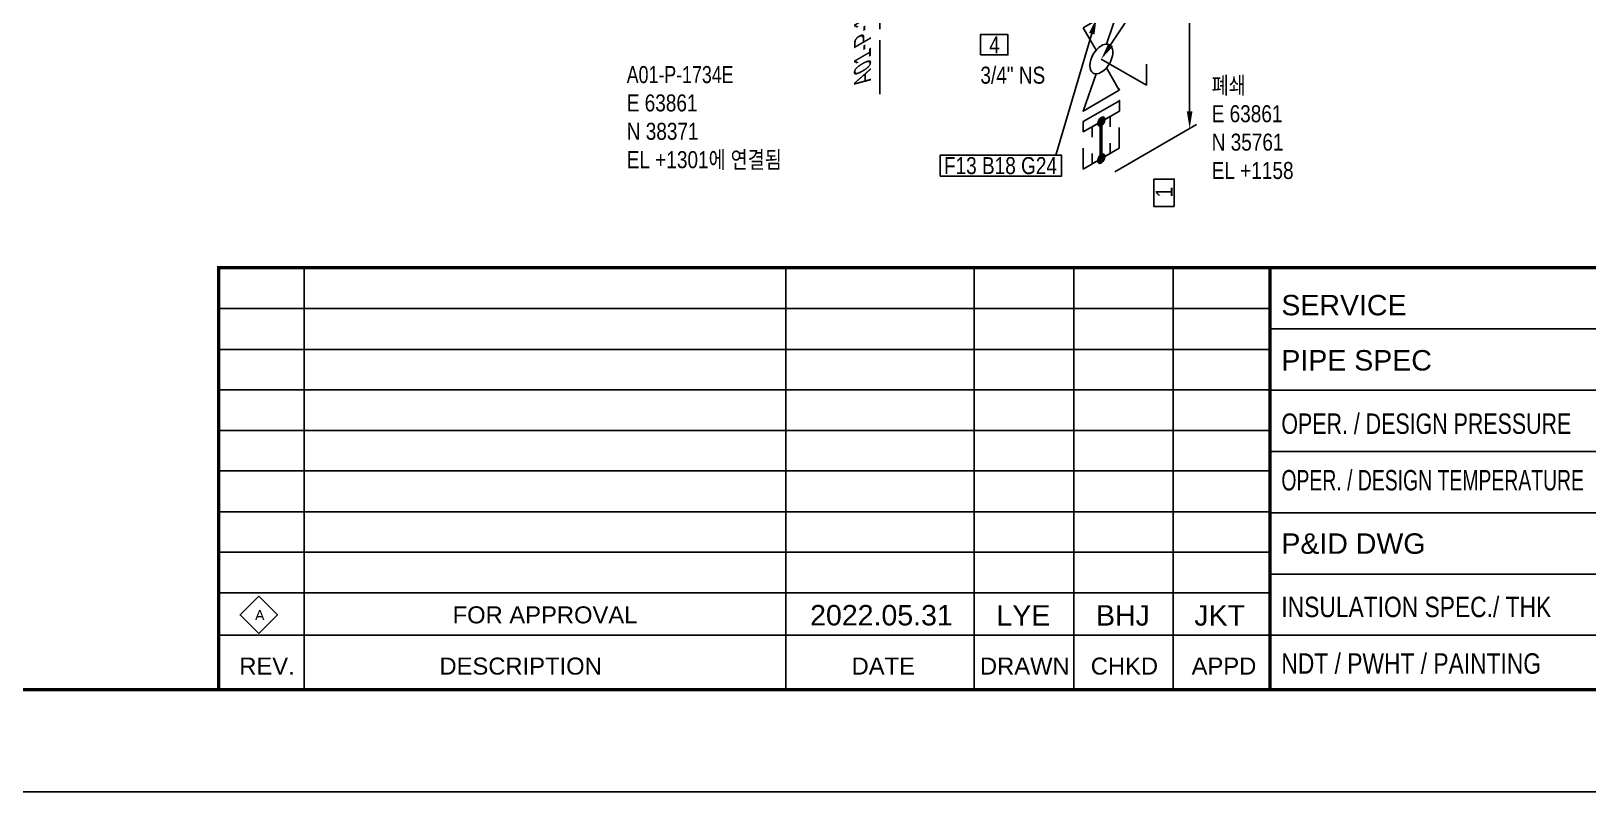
# Model space of a CAD drawing. Header units: millimetres. Extents: x 0 to 594, y 0 to 420.
# Drawn here: x 126.4 to 355.3, y 0 to 111.8 of the extents above; entities that cross this region are included whole.
import ezdxf
from ezdxf import colors
from ezdxf.entities.mleader import LeaderData, LeaderLine
from ezdxf.enums import TextEntityAlignment as Align
from ezdxf.math import Vec2, Vec3

# ---------------------------------------------------------------- set-up
doc = ezdxf.new("R2010")
doc.units = ezdxf.units.MM
doc.header["$LTSCALE"] = 0.25
doc.linetypes.add('CENTER', pattern=[50.8, 31.75, -6.35, 6.35, -6.35])
for name, color, linetype in [('TITLE', 7, 'Continuous'), ('기기', 6, 'Continuous'), ('기호 작은 보어', 4, 'Continuous'), ('밸브', 4, 'Continuous'), ('열 추적 선', 7, 'CENTER'), ('용접', 1, 'Continuous'), ('주석', 7, 'Continuous'), ('치수', 1, 'Continuous')]:
    doc.layers.add(name, color=color, linetype=linetype)
doc.layers.add('파이프 작은 보어', color=30, linetype='Continuous', lineweight=50)
doc.styles.add('AdskIsoAnnotation', font='arial.ttf', dxfattribs={"width": 0.8, "height": 1})
doc.styles.add('AdskIsoMetric', font='arial.ttf', dxfattribs={"width": 0.8, "height": 2.5})
doc.styles.add('AdskIsoMetric-30', font='arial.ttf', dxfattribs={"width": 0.8, "height": 2.5})
doc.styles.add('FF1', font='arial.ttf')
doc.styles.add('RomanS', font='arial.ttf')
doc.styles.get("Standard").update_dxf_attribs({"font": 'arial.ttf'})
doc.dimstyles.new('AdskIsoMetric', dxfattribs={"dimtxt": 2.5, "dimasz": 2.5, "dimexe": 1, "dimexo": 2, "dimgap": 0.8, "dimtad": 1, "dimdec": 0, "dimrnd": 1, "dimzin": 0, "dimdsep": 46, "dimtxsty": 'AdskIsoMetric', "dimcen": 0, "dimclrt": 7, "dimadec": 0, "dimazin": 0, "dimtfac": 1, "dimtdec": 0, "dimtmove": 1, "dimatfit": 3, "dimfxl": 0, "dimfrac": 2, "dimtolj": 1, "dimtzin": 0, "dimarcsym": 0})

# ---------------------------------------------------------------- blocks, each defined once
blk = doc.blocks.new('나사 캡-2-IsoRight')
at = {"color": 0, "linetype": 'ByBlock', "lineweight": -2, "extrusion": (-0.707107, -0.408248, 0.57735)}
for p, q in [((0.088, -0.255), (0.088, 0.153)), ((0.088, 0.153), (0.265, 0.051)), ((0.265, -0.357), (0.088, -0.255))]:
    blk.add_line(p, q, dxfattribs=at)
blk = doc.blocks.new('플랜지-2-IsoRight')
at = {"color": 0, "linetype": 'ByBlock', "lineweight": -2}
blk.add_wipeout([(0.044, -0.23), (-0.044, -0.179), (-0.044, 0.23), (0.044, 0.179)], dxfattribs=at)
at = {"color": 0, "linetype": 'ByBlock', "lineweight": -2, "extrusion": (-0.707107, -0.408248, 0.57735)}
for p, q in [((-0.044, -0.179), (-0.044, 0.23)), ((-0.044, 0.23), (0.044, 0.179)), ((0.044, 0.179), (0.044, -0.23)), ((0.044, -0.23), (-0.044, -0.179))]:
    blk.add_line(p, q, dxfattribs=at)
at = {"color": 0, "linetype": 'ByBlock', "lineweight": -2}
blk.add_wipeout([(0.044, -0.23), (-0.044, -0.179), (-0.044, 0.23), (0.044, 0.179)], dxfattribs=at)
at = {"color": 0, "linetype": 'ByBlock', "lineweight": -2, "extrusion": (-0.707107, -0.408248, 0.57735)}
for p, q in [((-0.044, -0.179), (-0.044, 0.23)), ((-0.044, 0.23), (0.044, 0.179)), ((0.044, 0.179), (0.044, -0.23)), ((0.044, -0.23), (-0.044, -0.179))]:
    blk.add_line(p, q, dxfattribs=at)
blk = doc.blocks.new('개스킷-2-IsoRight')
at = {"color": 0, "linetype": 'ByBlock', "lineweight": -2, "extrusion": (-1, 0, 0)}
for p in [(-0.053, 0.235), (0.044, 0.179), (-0.044, -0.179), (0.044, -0.23)]:
    blk.add_point(p, dxfattribs=at)
blk = doc.blocks.new('볼 밸브-2-IsoRight')
at = {"color": 0, "linetype": 'ByBlock', "lineweight": -2, "extrusion": (-0.707107, -0.408248, 0.57735)}
for p, q in [((-0.354, 0), (-0.354, 0.408)), ((-0.354, 0.408), (-0.101, 0.116)), ((-0.101, 0), (-0.354, 0)), ((0.354, 0), (0.101, 0)), ((0.101, -0.116), (0.354, -0.408)), ((0.113, -0.065), (0.113, -0.065)), ((0.354, -0.408), (0.354, 0))]:
    blk.add_line(p, q, dxfattribs=at)
at = {"linetype": 'ByBlock'}
for start_param, end_param in [(-2.356194, 0.785398), (0.785398, 3.926991)]:
    blk.add_ellipse((0, 0), major_axis=(-0.08, 0.138), ratio=0.57735, start_param=start_param, end_param=end_param, dxfattribs=at)
blk = doc.blocks.new('Operator_Lever-1-IsoLeft')
at = {"color": 0, "linetype": 'ByBlock', "lineweight": -2, "extrusion": (0, 0.816497, 0.57735)}
for p, q in [((0, 0), (-0.442, -0.255)), ((-0.442, -0.255), (-0.265, -0.357))]:
    blk.add_line(p, q, dxfattribs=at)
blk = doc.blocks.new('*D77')
at = {"layer": 'Defpoints', "color": 0}
for p in [(283.77, 128.42), (296.76, 97.46), (283.77, 89.96)]:
    blk.add_point(p, dxfattribs=at)
at = {"layer": '치수', "color": 0, "lineweight": -2}
for p, q in [((285.77, 129.58), (297.76, 136.5)), ((296.76, 133.42), (296.76, 99.96)), ((285.77, 91.11), (297.76, 98.04))]:
    blk.add_line(p, q, dxfattribs=at)
at = {"layer": '치수', "color": 0}
for points in [[(296.34, 133.42), (297.18, 133.42), (296.76, 135.92)], [(296.34, 99.96), (297.18, 99.96), (296.76, 97.46)]]:
    blk.add_solid(points, dxfattribs=at)
at = {"layer": '치수', "color": 7, "insert": (294.49, 115.38), "char_height": 2.5, "attachment_point": 5, "rotation": 90, "style": 'AdskIsoMetric-30'}
blk.add_mtext('\\A1;328', dxfattribs=at)
blk = doc.blocks.new('SocketWeld-2-IsoRight')
blk.add_hatch(color=256).paths.add_polyline_path([(0.006, -0.044), (0.006, -0.044), (0.006, -0.044), (0.006, -0.044), (0.006, -0.044), (0.007, -0.044), (0.007, -0.044), (0.007, -0.044), (0.007, -0.044), (0.007, -0.044), (0.008, -0.044), (0.008, -0.044), (0.008, -0.044), (0.008, -0.044), (0.009, -0.044), (0.009, -0.044), (0.009, -0.044), (0.009, -0.044), (0.009, -0.044), (0.01, -0.044), (0.01, -0.044), (0.01, -0.044), (0.01, -0.044), (0.01, -0.045), (0.011, -0.045), (0.011, -0.045), (0.011, -0.045), (0.011, -0.045), (0.012, -0.045), (0.012, -0.045), (0.012, -0.045), (0.012, -0.045), (0.012, -0.045), (0.013, -0.045), (0.013, -0.045), (0.013, -0.045), (0.013, -0.045), (0.013, -0.045), (0.014, -0.045), (0.014, -0.045), (0.014, -0.045), (0.014, -0.045), (0.015, -0.045), (0.015, -0.045), (0.015, -0.045), (0.015, -0.045), (0.015, -0.046), (0.016, -0.046), (0.016, -0.046), (0.016, -0.046), (0.016, -0.046), (0.016, -0.046), (0.016, -0.046), (0.017, -0.045), (0.017, -0.045), (0.017, -0.045), (0.017, -0.045), (0.017, -0.045), (0.018, -0.045), (0.018, -0.045), (0.018, -0.045), (0.018, -0.045), (0.018, -0.045), (0.018, -0.045), (0.019, -0.045), (0.019, -0.045), (0.019, -0.045), (0.019, -0.045), (0.019, -0.045), (0.02, -0.045), (0.02, -0.045), (0.02, -0.045), (0.02, -0.045), (0.02, -0.045), (0.02, -0.044), (0.021, -0.044), (0.021, -0.044), (0.021, -0.044), (0.021, -0.044), (0.021, -0.044), (0.022, -0.044), (0.022, -0.044), (0.022, -0.044), (0.022, -0.044), (0.022, -0.044), (0.022, -0.044), (0.023, -0.044), (0.023, -0.044), (0.023, -0.044), (0.023, -0.044), (0.023, -0.044), (0.024, -0.044), (0.024, -0.044), (0.024, -0.044), (0.024, -0.044), (0.024, -0.043), (0.024, -0.043), (0.025, -0.043), (0.025, -0.043), (0.025, -0.043), (0.025, -0.043), (0.025, -0.043), (0.025, -0.043), (0.025, -0.043), (0.026, -0.043), (0.026, -0.043), (0.026, -0.042), (0.026, -0.042), (0.026, -0.042), (0.026, -0.042), (0.026, -0.042), (0.026, -0.042), (0.027, -0.042), (0.027, -0.042), (0.027, -0.041), (0.027, -0.041), (0.027, -0.041), (0.027, -0.041), (0.027, -0.041), (0.028, -0.041), (0.028, -0.041), (0.028, -0.04), (0.028, -0.04), (0.028, -0.04), (0.028, -0.04), (0.028, -0.04), (0.028, -0.04), (0.029, -0.04), (0.029, -0.04), (0.029, -0.039), (0.029, -0.039), (0.029, -0.039), (0.029, -0.039), (0.029, -0.039), (0.03, -0.039), (0.03, -0.039), (0.03, -0.038), (0.03, -0.038), (0.03, -0.038), (0.03, -0.038), (0.03, -0.038), (0.03, -0.038), (0.031, -0.038), (0.031, -0.038), (0.031, -0.037), (0.031, -0.037), (0.031, -0.037), (0.031, -0.037), (0.031, -0.037), (0.032, -0.037), (0.032, -0.037), (0.032, -0.037), (0.032, -0.036), (0.032, -0.036), (0.032, -0.036), (0.032, -0.036), (0.032, -0.035), (0.032, -0.035), (0.032, -0.035), (0.032, -0.035), (0.032, -0.035), (0.032, -0.034), (0.032, -0.034), (0.032, -0.034), (0.032, -0.034), (0.033, -0.034), (0.033, -0.033), (0.033, -0.033), (0.033, -0.033), (0.033, -0.033), (0.033, -0.033), (0.033, -0.032), (0.033, -0.032), (0.033, -0.032), (0.033, -0.032), (0.033, -0.032), (0.033, -0.031), (0.033, -0.031), (0.033, -0.031), (0.034, -0.031), (0.034, -0.03), (0.034, -0.03), (0.034, -0.03), (0.034, -0.03), (0.034, -0.03), (0.034, -0.029), (0.034, -0.029), (0.034, -0.029), (0.034, -0.029), (0.034, -0.029), (0.034, -0.028), (0.034, -0.028), (0.034, -0.028), (0.035, -0.028), (0.035, -0.028), (0.035, -0.027), (0.035, -0.027), (0.035, -0.027), (0.035, -0.027), (0.035, -0.027), (0.035, -0.027), (0.035, -0.026), (0.035, -0.026), (0.035, -0.026), (0.035, -0.026), (0.035, -0.025), (0.035, -0.025), (0.035, -0.025), (0.035, -0.024), (0.035, -0.024), (0.035, -0.024), (0.035, -0.024), (0.035, -0.023), (0.035, -0.023), (0.035, -0.023), (0.035, -0.023), (0.035, -0.022), (0.035, -0.022), (0.035, -0.022), (0.035, -0.022), (0.035, -0.021), (0.035, -0.021), (0.035, -0.021), (0.035, -0.021), (0.035, -0.02), (0.035, -0.02), (0.035, -0.02), (0.035, -0.02), (0.035, -0.019), (0.035, -0.019), (0.035, -0.019), (0.035, -0.018), (0.035, -0.018), (0.035, -0.018), (0.035, -0.018), (0.035, -0.017), (0.035, -0.017), (0.035, -0.017), (0.035, -0.017), (0.035, -0.016), (0.035, -0.016), (0.035, -0.016), (0.035, -0.016), (0.035, -0.015), (0.035, -0.015), (0.035, -0.015), (0.035, -0.015), (0.035, -0.014), (0.035, -0.014), (0.035, -0.014), (0.035, -0.014), (0.035, -0.013), (0.035, -0.013), (0.035, -0.013), (0.035, -0.013), (0.035, -0.012), (0.035, -0.012), (0.034, -0.012), (0.034, -0.011), (0.034, -0.011), (0.034, -0.011), (0.034, -0.011), (0.034, -0.01), (0.034, -0.01), (0.034, -0.01), (0.034, -0.009), (0.034, -0.009), (0.034, -0.009), (0.034, -0.009), (0.034, -0.008), (0.034, -0.008), (0.033, -0.008), (0.033, -0.007), (0.033, -0.007), (0.033, -0.007), (0.033, -0.007), (0.033, -0.006), (0.033, -0.006), (0.033, -0.006), (0.033, -0.005), (0.033, -0.005), (0.033, -0.005), (0.033, -0.005), (0.033, -0.004), (0.033, -0.004), (0.032, -0.004), (0.032, -0.003), (0.032, -0.003), (0.032, -0.003), (0.032, -0.003), (0.032, -0.002), (0.032, -0.002), (0.032, -0.002), (0.032, -0.001), (0.032, -0.001), (0.032, -0.001), (0.032, -0.001), (0.032, 0), (0.032, 0), (0.032, 0), (0.032, 0), (0.031, 0.001), (0.031, 0.001), (0.031, 0.001), (0.031, 0.001), (0.031, 0.002), (0.031, 0.002), (0.031, 0.002), (0.03, 0.003), (0.03, 0.003), (0.03, 0.003), (0.03, 0.003), (0.03, 0.004), (0.03, 0.004), (0.03, 0.004), (0.03, 0.005), (0.029, 0.005), (0.029, 0.005), (0.029, 0.006), (0.029, 0.006), (0.029, 0.006), (0.029, 0.006), (0.029, 0.007), (0.028, 0.007), (0.028, 0.007), (0.028, 0.008), (0.028, 0.008), (0.028, 0.008), (0.028, 0.008), (0.028, 0.009), (0.028, 0.009), (0.027, 0.009), (0.027, 0.01), (0.027, 0.01), (0.027, 0.01), (0.027, 0.01), (0.027, 0.011), (0.027, 0.011), (0.026, 0.011), (0.026, 0.012), (0.026, 0.012), (0.026, 0.012), (0.026, 0.012), (0.026, 0.013), (0.026, 0.013), (0.026, 0.013), (0.025, 0.014), (0.025, 0.014), (0.025, 0.014), (0.025, 0.014), (0.025, 0.014), (0.025, 0.015), (0.025, 0.015), (0.024, 0.015), (0.024, 0.015), (0.024, 0.016), (0.024, 0.016), (0.024, 0.016), (0.024, 0.017), (0.023, 0.017), (0.023, 0.017), (0.023, 0.017), (0.023, 0.018), (0.023, 0.018), (0.022, 0.018), (0.022, 0.018), (0.022, 0.019), (0.022, 0.019), (0.022, 0.019), (0.022, 0.019), (0.021, 0.02), (0.021, 0.02), (0.021, 0.02), (0.021, 0.02), (0.021, 0.021), (0.02, 0.021), (0.02, 0.021), (0.02, 0.021), (0.02, 0.022), (0.02, 0.022), (0.02, 0.022), (0.019, 0.022), (0.019, 0.023), (0.019, 0.023), (0.019, 0.023), (0.019, 0.023), (0.018, 0.024), (0.018, 0.024), (0.018, 0.024), (0.018, 0.025), (0.018, 0.025), (0.018, 0.025), (0.017, 0.025), (0.017, 0.026), (0.017, 0.026), (0.017, 0.026), (0.017, 0.026), (0.016, 0.027), (0.016, 0.027), (0.016, 0.027), (0.016, 0.027), (0.016, 0.027), (0.016, 0.028), (0.015, 0.028), (0.015, 0.028), (0.015, 0.028), (0.015, 0.028), (0.015, 0.029), (0.014, 0.029), (0.014, 0.029), (0.014, 0.029), (0.014, 0.029), (0.013, 0.03), (0.013, 0.03), (0.013, 0.03), (0.013, 0.03), (0.013, 0.03), (0.012, 0.031), (0.012, 0.031), (0.012, 0.031), (0.012, 0.031), (0.012, 0.031), (0.011, 0.032), (0.011, 0.032), (0.011, 0.032), (0.011, 0.032), (0.01, 0.032), (0.01, 0.033), (0.01, 0.033), (0.01, 0.033), (0.01, 0.033), (0.009, 0.033), (0.009, 0.034), (0.009, 0.034), (0.009, 0.034), (0.009, 0.034), (0.008, 0.034), (0.008, 0.035), (0.008, 0.035), (0.008, 0.035), (0.007, 0.035), (0.007, 0.035), (0.007, 0.036), (0.007, 0.036), (0.007, 0.036), (0.006, 0.036), (0.006, 0.037), (0.006, 0.037), (0.006, 0.037), (0.006, 0.037), (0.006, 0.037), (0.005, 0.037), (0.005, 0.037), (0.005, 0.038), (0.005, 0.038), (0.004, 0.038), (0.004, 0.038), (0.004, 0.038), (0.004, 0.038), (0.003, 0.038), (0.003, 0.038), (0.003, 0.039), (0.003, 0.039), (0.003, 0.039), (0.002, 0.039), (0.002, 0.039), (0.002, 0.039), (0.002, 0.039), (0.001, 0.039), (0.001, 0.04), (0.001, 0.04), (0.001, 0.04), (0.001, 0.04), (0, 0.04), (0, 0.04), (0, 0.04), (0, 0.041), (-0.001, 0.041), (-0.001, 0.041), (-0.001, 0.041), (-0.001, 0.041), (-0.001, 0.041), (-0.002, 0.041), (-0.002, 0.041), (-0.002, 0.042), (-0.002, 0.042), (-0.003, 0.042), (-0.003, 0.042), (-0.003, 0.042), (-0.003, 0.042), (-0.004, 0.042), (-0.004, 0.042), (-0.004, 0.043), (-0.004, 0.043), (-0.004, 0.043), (-0.005, 0.043), (-0.005, 0.043), (-0.005, 0.043), (-0.005, 0.043), (-0.006, 0.044), (-0.006, 0.044), (-0.006, 0.044), (-0.006, 0.044), (-0.006, 0.044), (-0.006, 0.044), (-0.007, 0.044), (-0.007, 0.044), (-0.007, 0.044), (-0.007, 0.044), (-0.007, 0.044), (-0.008, 0.044), (-0.008, 0.044), (-0.008, 0.044), (-0.008, 0.044), (-0.009, 0.044), (-0.009, 0.044), (-0.009, 0.044), (-0.009, 0.044), (-0.009, 0.044), (-0.01, 0.044), (-0.01, 0.044), (-0.01, 0.044), (-0.01, 0.044), (-0.01, 0.045), (-0.011, 0.045), (-0.011, 0.045), (-0.011, 0.045), (-0.011, 0.045), (-0.012, 0.045), (-0.012, 0.045), (-0.012, 0.045), (-0.012, 0.045), (-0.012, 0.045), (-0.013, 0.045), (-0.013, 0.045), (-0.013, 0.045), (-0.013, 0.045), (-0.013, 0.045), (-0.014, 0.045), (-0.014, 0.045), (-0.014, 0.045), (-0.014, 0.045), (-0.015, 0.045), (-0.015, 0.045), (-0.015, 0.045), (-0.015, 0.045), (-0.015, 0.046), (-0.016, 0.046), (-0.016, 0.046), (-0.016, 0.046), (-0.016, 0.046), (-0.016, 0.046), (-0.016, 0.046), (-0.017, 0.045), (-0.017, 0.045), (-0.017, 0.045), (-0.017, 0.045), (-0.017, 0.045), (-0.018, 0.045), (-0.018, 0.045), (-0.018, 0.045), (-0.018, 0.045), (-0.018, 0.045), (-0.018, 0.045), (-0.019, 0.045), (-0.019, 0.045), (-0.019, 0.045), (-0.019, 0.045), (-0.019, 0.045), (-0.02, 0.045), (-0.02, 0.045), (-0.02, 0.045), (-0.02, 0.045), (-0.02, 0.045), (-0.02, 0.044), (-0.021, 0.044), (-0.021, 0.044), (-0.021, 0.044), (-0.021, 0.044), (-0.021, 0.044), (-0.022, 0.044), (-0.022, 0.044), (-0.022, 0.044), (-0.022, 0.044), (-0.022, 0.044), (-0.022, 0.044), (-0.023, 0.044), (-0.023, 0.044), (-0.023, 0.044), (-0.023, 0.044), (-0.023, 0.044), (-0.024, 0.044), (-0.024, 0.044), (-0.024, 0.044), (-0.024, 0.044), (-0.024, 0.043), (-0.024, 0.043), (-0.025, 0.043), (-0.025, 0.043), (-0.025, 0.043), (-0.025, 0.043), (-0.025, 0.043), (-0.025, 0.043), (-0.025, 0.043), (-0.026, 0.043), (-0.026, 0.043), (-0.026, 0.042), (-0.026, 0.042), (-0.026, 0.042), (-0.026, 0.042), (-0.026, 0.042), (-0.026, 0.042), (-0.027, 0.042), (-0.027, 0.042), (-0.027, 0.041), (-0.027, 0.041), (-0.027, 0.041), (-0.027, 0.041), (-0.027, 0.041), (-0.028, 0.041), (-0.028, 0.041), (-0.028, 0.04), (-0.028, 0.04), (-0.028, 0.04), (-0.028, 0.04), (-0.028, 0.04), (-0.028, 0.04), (-0.029, 0.04), (-0.029, 0.04), (-0.029, 0.039), (-0.029, 0.039), (-0.029, 0.039), (-0.029, 0.039), (-0.029, 0.039), (-0.03, 0.039), (-0.03, 0.039), (-0.03, 0.038), (-0.03, 0.038), (-0.03, 0.038), (-0.03, 0.038), (-0.03, 0.038), (-0.03, 0.038), (-0.031, 0.038), (-0.031, 0.038), (-0.031, 0.037), (-0.031, 0.037), (-0.031, 0.037), (-0.031, 0.037), (-0.031, 0.037), (-0.032, 0.037), (-0.032, 0.037), (-0.032, 0.037), (-0.032, 0.036), (-0.032, 0.036), (-0.032, 0.036), (-0.032, 0.036), (-0.032, 0.035), (-0.032, 0.035), (-0.032, 0.035), (-0.032, 0.035), (-0.032, 0.035), (-0.032, 0.034), (-0.032, 0.034), (-0.032, 0.034), (-0.032, 0.034), (-0.033, 0.034), (-0.033, 0.033), (-0.033, 0.033), (-0.033, 0.033), (-0.033, 0.033), (-0.033, 0.033), (-0.033, 0.032), (-0.033, 0.032), (-0.033, 0.032), (-0.033, 0.032), (-0.033, 0.032), (-0.033, 0.031), (-0.033, 0.031), (-0.033, 0.031), (-0.034, 0.031), (-0.034, 0.03), (-0.034, 0.03), (-0.034, 0.03), (-0.034, 0.03), (-0.034, 0.03), (-0.034, 0.029), (-0.034, 0.029), (-0.034, 0.029), (-0.034, 0.029), (-0.034, 0.029), (-0.034, 0.028), (-0.034, 0.028), (-0.034, 0.028), (-0.035, 0.028), (-0.035, 0.028), (-0.035, 0.027), (-0.035, 0.027), (-0.035, 0.027), (-0.035, 0.027), (-0.035, 0.027), (-0.035, 0.027), (-0.035, 0.026), (-0.035, 0.026), (-0.035, 0.026), (-0.035, 0.026), (-0.035, 0.025), (-0.035, 0.025), (-0.035, 0.025), (-0.035, 0.024), (-0.035, 0.024), (-0.035, 0.024), (-0.035, 0.024), (-0.035, 0.023), (-0.035, 0.023), (-0.035, 0.023), (-0.035, 0.023), (-0.035, 0.022), (-0.035, 0.022), (-0.035, 0.022), (-0.035, 0.022), (-0.035, 0.021), (-0.035, 0.021), (-0.035, 0.021), (-0.035, 0.021), (-0.035, 0.02), (-0.035, 0.02), (-0.035, 0.02), (-0.035, 0.02), (-0.035, 0.019), (-0.035, 0.019), (-0.035, 0.019), (-0.035, 0.018), (-0.035, 0.018), (-0.035, 0.018), (-0.035, 0.018), (-0.035, 0.017), (-0.035, 0.017), (-0.035, 0.017), (-0.035, 0.017), (-0.035, 0.016), (-0.035, 0.016), (-0.035, 0.016), (-0.035, 0.016), (-0.035, 0.015), (-0.035, 0.015), (-0.035, 0.015), (-0.035, 0.015), (-0.035, 0.014), (-0.035, 0.014), (-0.035, 0.014), (-0.035, 0.014), (-0.035, 0.013), (-0.035, 0.013), (-0.035, 0.013), (-0.035, 0.013), (-0.035, 0.012), (-0.035, 0.012), (-0.034, 0.012), (-0.034, 0.011), (-0.034, 0.011), (-0.034, 0.011), (-0.034, 0.011), (-0.034, 0.01), (-0.034, 0.01), (-0.034, 0.01), (-0.034, 0.009), (-0.034, 0.009), (-0.034, 0.009), (-0.034, 0.009), (-0.034, 0.008), (-0.034, 0.008), (-0.033, 0.008), (-0.033, 0.007), (-0.033, 0.007), (-0.033, 0.007), (-0.033, 0.007), (-0.033, 0.006), (-0.033, 0.006), (-0.033, 0.006), (-0.033, 0.005), (-0.033, 0.005), (-0.033, 0.005), (-0.033, 0.005), (-0.033, 0.004), (-0.033, 0.004), (-0.032, 0.004), (-0.032, 0.003), (-0.032, 0.003), (-0.032, 0.003), (-0.032, 0.003), (-0.032, 0.002), (-0.032, 0.002), (-0.032, 0.002), (-0.032, 0.001), (-0.032, 0.001), (-0.032, 0.001), (-0.032, 0.001), (-0.032, 0), (-0.032, 0), (-0.032, 0), (-0.032, 0), (-0.031, -0.001), (-0.031, -0.001), (-0.031, -0.001), (-0.031, -0.001), (-0.031, -0.002), (-0.031, -0.002), (-0.031, -0.002), (-0.03, -0.003), (-0.03, -0.003), (-0.03, -0.003), (-0.03, -0.004), (-0.03, -0.004), (-0.03, -0.004), (-0.03, -0.004), (-0.03, -0.005), (-0.029, -0.005), (-0.029, -0.005), (-0.029, -0.006), (-0.029, -0.006), (-0.029, -0.006), (-0.029, -0.006), (-0.029, -0.007), (-0.028, -0.007), (-0.028, -0.007), (-0.028, -0.008), (-0.028, -0.008), (-0.028, -0.008), (-0.028, -0.008), (-0.028, -0.009), (-0.028, -0.009), (-0.027, -0.009), (-0.027, -0.01), (-0.027, -0.01), (-0.027, -0.01), (-0.027, -0.01), (-0.027, -0.011), (-0.027, -0.011), (-0.026, -0.011), (-0.026, -0.012), (-0.026, -0.012), (-0.026, -0.012), (-0.026, -0.012), (-0.026, -0.013), (-0.026, -0.013), (-0.026, -0.013), (-0.025, -0.014), (-0.025, -0.014), (-0.025, -0.014), (-0.025, -0.014), (-0.025, -0.014), (-0.025, -0.015), (-0.025, -0.015), (-0.024, -0.015), (-0.024, -0.015), (-0.024, -0.016), (-0.024, -0.016), (-0.024, -0.016), (-0.024, -0.017), (-0.023, -0.017), (-0.023, -0.017), (-0.023, -0.017), (-0.023, -0.018), (-0.023, -0.018), (-0.022, -0.018), (-0.022, -0.018), (-0.022, -0.019), (-0.022, -0.019), (-0.022, -0.019), (-0.022, -0.019), (-0.021, -0.02), (-0.021, -0.02), (-0.021, -0.02), (-0.021, -0.02), (-0.021, -0.021), (-0.02, -0.021), (-0.02, -0.021), (-0.02, -0.021), (-0.02, -0.022), (-0.02, -0.022), (-0.02, -0.022), (-0.019, -0.022), (-0.019, -0.023), (-0.019, -0.023), (-0.019, -0.023), (-0.019, -0.023), (-0.018, -0.024), (-0.018, -0.024), (-0.018, -0.024), (-0.018, -0.025), (-0.018, -0.025), (-0.018, -0.025), (-0.017, -0.025), (-0.017, -0.026), (-0.017, -0.026), (-0.017, -0.026), (-0.017, -0.026), (-0.016, -0.027), (-0.016, -0.027), (-0.016, -0.027), (-0.016, -0.027), (-0.016, -0.027), (-0.016, -0.028), (-0.015, -0.028), (-0.015, -0.028), (-0.015, -0.028), (-0.015, -0.028), (-0.015, -0.029), (-0.014, -0.029), (-0.014, -0.029), (-0.014, -0.029), (-0.014, -0.029), (-0.013, -0.03), (-0.013, -0.03), (-0.013, -0.03), (-0.013, -0.03), (-0.013, -0.03), (-0.012, -0.031), (-0.012, -0.031), (-0.012, -0.031), (-0.012, -0.031), (-0.012, -0.031), (-0.011, -0.032), (-0.011, -0.032), (-0.011, -0.032), (-0.011, -0.032), (-0.01, -0.032), (-0.01, -0.033), (-0.01, -0.033), (-0.01, -0.033), (-0.01, -0.033), (-0.009, -0.033), (-0.009, -0.034), (-0.009, -0.034), (-0.009, -0.034), (-0.009, -0.034), (-0.008, -0.034), (-0.008, -0.035), (-0.008, -0.035), (-0.008, -0.035), (-0.007, -0.035), (-0.007, -0.035), (-0.007, -0.036), (-0.007, -0.036), (-0.007, -0.036), (-0.006, -0.036), (-0.006, -0.037), (-0.006, -0.037), (-0.006, -0.037), (-0.006, -0.037), (-0.006, -0.037), (-0.005, -0.037), (-0.005, -0.037), (-0.005, -0.038), (-0.005, -0.038), (-0.004, -0.038), (-0.004, -0.038), (-0.004, -0.038), (-0.004, -0.038), (-0.004, -0.038), (-0.003, -0.038), (-0.003, -0.039), (-0.003, -0.039), (-0.003, -0.039), (-0.002, -0.039), (-0.002, -0.039), (-0.002, -0.039), (-0.002, -0.039), (-0.001, -0.039), (-0.001, -0.04), (-0.001, -0.04), (-0.001, -0.04), (-0.001, -0.04), (0, -0.04), (0, -0.04), (0, -0.04), (0, -0.041), (0.001, -0.041), (0.001, -0.041), (0.001, -0.041), (0.001, -0.041), (0.001, -0.041), (0.002, -0.041), (0.002, -0.041), (0.002, -0.042), (0.002, -0.042), (0.003, -0.042), (0.003, -0.042), (0.003, -0.042), (0.003, -0.042), (0.003, -0.042), (0.004, -0.042), (0.004, -0.043), (0.004, -0.043), (0.004, -0.043), (0.005, -0.043), (0.005, -0.043), (0.005, -0.043), (0.005, -0.043)], flags=0)
at = {"color": 0, "linetype": 'ByBlock', "lineweight": -2, "extrusion": (-0.707107, -0.408248, 0.57735)}
for p, q in [((-0.088, 0.153), (0, 0.102)), ((-0.032, 0.037), (-0.035, 0.027)), ((-0.035, 0.027), (-0.035, 0.014)), ((-0.035, 0.014), (-0.032, 0)), ((-0.025, 0.043), (-0.032, 0.037)), ((-0.016, 0.046), (-0.025, 0.043)), ((-0.006, 0.044), (-0.016, 0.046)), ((0.006, 0.037), (-0.006, 0.044)), ((0, 0.102), (0, -0.102)), ((0.016, 0.027), (0.006, 0.037)), ((0.025, 0.014), (0.016, 0.027)), ((0.032, 0), (0.025, 0.014)), ((0.035, -0.014), (0.032, 0)), ((0, -0.102), (-0.088, -0.051)), ((-0.032, 0), (-0.025, -0.014)), ((-0.025, -0.014), (-0.016, -0.027)), ((-0.016, -0.027), (-0.006, -0.037)), ((-0.006, -0.037), (0.006, -0.044)), ((0.006, -0.044), (0.016, -0.046)), ((0.016, -0.046), (0.025, -0.043)), ((0.025, -0.043), (0.032, -0.037)), ((0.032, -0.037), (0.035, -0.027)), ((0.035, -0.027), (0.035, -0.014))]:
    blk.add_line(p, q, dxfattribs=at)
blk = doc.blocks.new('AnnoRect')
at = {"color": 0, "linetype": 'ByBlock', "lineweight": -2}
blk.add_wipeout([(-0.81, -0.6), (-0.81, 0.6), (0.81, 0.6), (0.81, -0.6)], dxfattribs=at)
blk.add_lwpolyline([(-0.81, -0.6), (-0.81, 0.6), (0.81, 0.6), (0.81, -0.6)], close=True, dxfattribs=at)
at = {"color": 0, "linetype": 'ByBlock', "lineweight": -2, "style": 'AdskIsoAnnotation', "width": 0.8}
blk.add_attdef('XX', text='', height=1, dxfattribs=at).set_placement((0, 0), align=Align.MIDDLE_CENTER)

msp = doc.modelspace()

# ---------------------------------------------------------------- linework, layer by layer
at = {"linetype": 'ByBlock', "lineweight": -2}
for p, q in [((166.559, 77), (166.559, 15.069)), ((237.417, 77), (237.417, 15.069)), ((265.082, 77), (265.082, 15.069)), ((279.721, 77), (279.721, 15.069)), ((294.361, 77), (294.361, 15.069))]:
    msp.add_line(p, q, dxfattribs=at)
for p, q in [((308.576, 71), (154, 71)), ((415, 68), (308.576, 68)), ((308.576, 65), (154, 65)), ((308.576, 59.076), (154, 59.076)), ((415, 59), (308.576, 59)), ((308.576, 53.076), (154, 53.076)), ((415, 50), (308.576, 50)), ((308.576, 47.152), (154, 47.152)), ((308.576, 41.152), (154, 41.152)), ((415, 41), (308.576, 41)), ((308.576, 35.228), (154, 35.228)), ((415, 32), (308.576, 32)), ((308.576, 29.228), (154, 29.228)), ((308.576, 23), (154, 23)), ((415, 23), (308.576, 23))]:
    msp.add_line(p, q)
at = {"linetype": 'ByBlock', "lineweight": -2, "const_width": 0.5}
for points in [[(415, 77), (154, 77), (154, 15)], [(308.576, 77), (308.576, 15.133)]]:
    msp.add_lwpolyline(points, dxfattribs=at)
at = {"layer": 'TITLE', "color": 7, "linetype": 'Continuous'}
msp.add_lwpolyline([(159.903, 23.261), (162.64, 25.999), (159.903, 28.737), (157.165, 25.999)], close=True, dxfattribs=at)
at = {"layer": '열 추적 선', "color": 1}
msp.add_line((251.193, 135.854), (251.193, 102.138), dxfattribs=at)

# ---------------------------------------------------------------- block references
at = {"layer": '기호 작은 보어', "xscale": 15, "yscale": 15, "zscale": 15, "rotation": 120}
msp.add_blockref('나사 캡-2-IsoRight', (283.77, 91.49), dxfattribs=at)
at = {"layer": '용접', "xscale": 15, "yscale": 15, "zscale": 15, "rotation": 299.9999999999955}
msp.add_blockref('SocketWeld-2-IsoRight', (283.77, 93.021), dxfattribs=at)
at = {"layer": '주석'}
ref = msp.add_blockref('AnnoRect', (268.024, 109.754), dxfattribs=dict(at, xscale=2.5, yscale=2.5, zscale=2.5))
ref.add_attrib('XX_001', '4', (267.297, 108.504), dxfattribs={"layer": '0', "color": 0, "linetype": 'ByBlock', "lineweight": -2, "height": 2.5, "style": 'AdskIsoAnnotation', "width": 0.8})

# ---------------------------------------------------------------- texts
at = {"color": 7, "linetype": 'ByBlock', "lineweight": -2, "style": 'RomanS'}
for s, p in [('SERVICE', (310.25, 70.006)), ('PIPE SPEC', (310.25, 61.898)), ('P&ID DWG ', (310.25, 34.973))]:
    msp.add_text(s, height=3, dxfattribs=at).set_placement(p)
for s, width, p in [('OPER. / DESIGN PRESSURE', 0.75, (310.25, 52.589)), ('OPER. / DESIGN TEMPERATURE', 0.68, (310.25, 44.281)), ('INSULATION SPEC./ THK', 0.8, (310.25, 25.664)), ('NDT / PWHT / PAINTING', 0.8, (310.25, 17.356))]:
    msp.add_text(s, height=3, dxfattribs=dict(at, width=width)).set_placement(p)
at = {"color": 7, "style": 'AdskIsoMetric'}
msp.add_text('FOR APPROVAL', height=2.5, dxfattribs=at).set_placement((201.988, 26), align=Align.MIDDLE_CENTER)
at = {"color": 7, "linetype": 'ByBlock', "lineweight": -2, "style": 'RomanS'}
for s, p in [('REV.', (161.116, 17.225)), ('DESCRIPTION', (198.401, 17.225)), ('DATE', (251.719, 17.225)), ('DRAWN', (272.53, 17.225)), ('CHKD', (287.17, 17.225)), ('APPD', (301.809, 17.225))]:
    msp.add_text(s, height=2.5, dxfattribs=at).set_placement(p, align=Align.CENTER)
at = {"color": 7}
for tag, p in [('2022.05.31', (251.451, 24.452)), ('LYE', (272.32, 24.424)), ('BHJ', (286.959, 24.424)), ('JKT', (301.175, 24.424))]:
    msp.add_attdef(tag, text='', height=3, dxfattribs=at).set_placement(p, align=Align.CENTER)
at = {"layer": 'TITLE', "color": 7, "linetype": 'Continuous', "style": 'FF1'}
msp.add_text('A', height=1.495, dxfattribs=at).set_placement((159.354, 25.222))
at = {"layer": '기기', "style": 'AdskIsoMetric-30', "oblique": 330, "width": 0.8}
msp.add_text('A01-P-1734F', height=2.5, rotation=90, dxfattribs=at).set_placement((249.911, 104.511))
at = {"layer": '주석', "char_height": 2.5, "attachment_point": 7, "style": 'AdskIsoAnnotation'}
for s, insert in [('\\P{\\fGulim|b0|i0|c129|p50;A01-P-1734E\\P}E 63861\\PN 38371\\PEL +1301{\\fGulim|b0|i0|c129|p50;에 연결됨}', (214, 91.358)), ('{\\Q0;3/4" NS}', (266, 104)), ('{\\fGulim|b0|i0|c129|p50;폐쇄\\P}E 63861\\PN 35761\\PEL +1158', (300, 90))]:
    msp.add_mtext(s, dxfattribs=dict(at, insert=insert))

# ---------------------------------------------------------------- leaders
at = {"layer": '주석'}
ml = msp.add_multileader_mtext('Standard', dxfattribs=at)
ml.set_content('')
ml.set_leader_properties()
ml.build(insert=Vec2(0, 0))
ml.multileader.update_dxf_attribs({"dogleg_length": 0, "arrow_head_size": 2.5})
ctx = ml.context
ctx.base_point, ctx.arrow_head_size = Vec3(289.294, 116), 2.5
notes = []
notes.append((ctx, [(0, (1, 1, 0), (289.294, 116), (-1, 0), 0, [(0, [(283.77, 107.66)], 0, [])])]))
ctx.mtext, ml.multileader.dxf.content_type = None, 0
for ctx, leaders in notes:
    for number, flags, end, landing, length, lines in leaders:
        leader = LeaderData()
        leader.index, (leader.has_last_leader_line, leader.has_dogleg_vector, leader.attachment_direction) = number, flags
        leader.last_leader_point, leader.dogleg_vector, leader.dogleg_length = Vec3(end), Vec3(landing), length
        for number, points, colour, breaks in lines:
            line = LeaderLine()
            line.index, line.vertices, line.color, line.breaks = number, Vec3.list(points), colors.encode_raw_color(colour), breaks
            leader.lines.append(line)
        ctx.leaders.append(leader)

# ---------------------------------------------------------------- next in the draw order: block references
at = {"layer": '밸브', "xscale": 15, "yscale": 15, "zscale": 15, "rotation": 120.0000000001926}
msp.add_blockref('플랜지-2-IsoRight', (283.77, 99.24), dxfattribs=at)

# ---------------------------------------------------------------- next in the draw order: linework, layer by layer
at = {"layer": '파이프 작은 보어'}
msp.add_lwpolyline([(283.77, 93.021), (283.77, 98.474)], dxfattribs=at)

# ---------------------------------------------------------------- next in the draw order: block references
at = {"layer": '밸브'}
for name, p, xscale, yscale, zscale, rotation in [('볼 밸브-2-IsoRight', (283.77, 107.66), 14.99999999999999, 14.99999999999999, 14.99999999999999, 119.9999999999759), ('Operator_Lever-1-IsoLeft', (283.77, 107.66), 15, 15, 15, 120), ('개스킷-2-IsoRight', (283.77, 100.771), 15, 15, 15, 300.0000000000001)]:
    msp.add_blockref(name, p, dxfattribs=dict(at, xscale=xscale, yscale=yscale, zscale=zscale, rotation=rotation))
at = {"layer": '용접', "xscale": 14.99999999999999, "yscale": 14.99999999999999, "zscale": 14.99999999999999, "rotation": 119.9999999999955}
msp.add_blockref('SocketWeld-2-IsoRight', (283.77, 98.474), dxfattribs=at)

# ---------------------------------------------------------------- next in the draw order: dimensions: what is measured, and where the dimension line sits
at = {"layer": '치수'}
dim = msp.add_linear_dim(base=(296.761, 97.459), p1=(283.77, 128.422), p2=(283.77, 89.959), angle=270, text='328', dimstyle='AdskIsoMetric', override={"dimtad": 0, "dimlfac": 8.531217, "dimtxsty": 'AdskIsoMetric-30', "dimse1": 0, "dimse2": 0, "dimsd1": 0, "dimsd2": 0, "dimtmove": 1}, dxfattribs=at)
dim.commit()
dim.dimension.update_dxf_attribs({"geometry": '*D77', "text_midpoint": (294.494, 115.382), "dimtype": 160})

# ---------------------------------------------------------------- next in the draw order: leaders
at = {"layer": '주석'}
ml = msp.add_multileader_mtext('Standard', dxfattribs=at)
ml.set_content('')
ml.set_leader_properties()
ml.build(insert=Vec2(0, 0))
ml.multileader.update_dxf_attribs({"dogleg_length": 0, "arrow_head_size": 2.5})
ctx = ml.context
ctx.base_point, ctx.arrow_head_size = Vec3(277.102, 93.552), 2.5
notes = []
notes.append((ctx, [(0, (1, 1, 0), (277.102, 93.552), (-1, 0), 0, [(0, [(283.091, 113.784)], 0, [])])]))
ctx.mtext, ml.multileader.dxf.content_type = None, 0
for ctx, leaders in notes:
    for number, flags, end, landing, length, lines in leaders:
        leader = LeaderData()
        leader.index, (leader.has_last_leader_line, leader.has_dogleg_vector, leader.attachment_direction) = number, flags
        leader.last_leader_point, leader.dogleg_vector, leader.dogleg_length = Vec3(end), Vec3(landing), length
        for number, points, colour, breaks in lines:
            line = LeaderLine()
            line.index, line.vertices, line.color, line.breaks = number, Vec3.list(points), colors.encode_raw_color(colour), breaks
            leader.lines.append(line)
        ctx.leaders.append(leader)

# ---------------------------------------------------------------- next in the draw order: block references
ref = msp.add_blockref('AnnoRect', (269, 92), dxfattribs=dict(at, xscale=10.99169741697417, yscale=2.586971350613916, zscale=2.5))
ref.add_attrib('XX_001', 'F13 B18 G24', (260.643, 90.751), dxfattribs={"layer": '0', "color": 0, "linetype": 'ByBlock', "lineweight": -2, "height": 2.5, "style": 'AdskIsoAnnotation', "width": 0.8})
ref = msp.add_blockref('AnnoRect', (293, 88), dxfattribs=dict(at, xscale=2.500000000000001, yscale=2.500000000000001, zscale=2.500000000000001, rotation=89.9999999999594))
ref.add_attrib('XX_001', '1', (294.255, 87.327), dxfattribs={"layer": '0', "color": 0, "linetype": 'ByBlock', "lineweight": -2, "height": 2.5, "rotation": 90, "style": 'AdskIsoAnnotation', "width": 0.8})

# ---------------------------------------------------------------- next in the draw order: linework, layer by layer
msp.add_lwpolyline([(0, 0), (594, 0), (594, 420), (0, 420)], close=True)
at = {"const_width": 0.5}
msp.add_lwpolyline([(15, 15), (579, 15), (579, 405), (15, 405)], close=True, dxfattribs=at)

doc.saveas('drawing.dxf')
